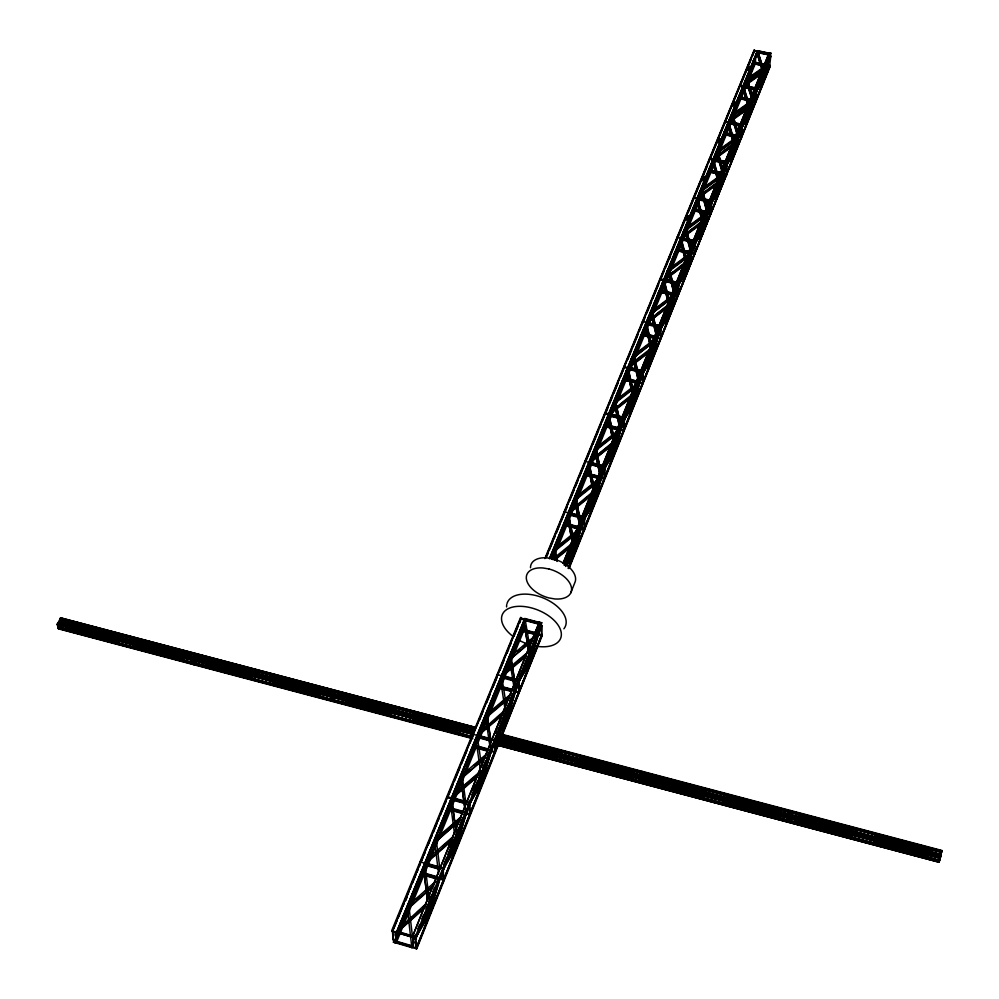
<?xml version="1.0" encoding="UTF-8"?>
<svg xmlns="http://www.w3.org/2000/svg" width="999" height="999" viewBox="0 0 999 999"><rect width="100%" height="100%" fill="white"/><g stroke="black" fill="none" stroke-linecap="round" stroke-linejoin="round"><path stroke-width="1.5" d="M394.568 939.347L393.406 942.182L394.468 942.494L394.28 940.371L393.206 940.059L392.42 931.255L521.066 618.131C520.467 616.371 521.091 622.614 519.305 623.339M521.053 628.059L523.501 628.433L451.823 803.77M521.066 619.068L537.275 623.376M523.376 622.577L523.364 628.796L520.916 628.134M523.501 631.306L507.792 669.492M482.829 728.234L523.501 628.708L523.513 622.215M521.066 617.519L392.395 930.956L396.566 932.192L524.837 618.518L540.297 622.627L534.515 636.962M541.62 626.011L541.508 635.302L539.048 634.652L539.098 630.007M539.323 622.102L412.575 936.35L539.323 622.102L541.795 622.752L540.821 622.777L535.039 637.1M500.487 737.624L541.645 634.952L541.758 625.386L540.796 625.124M500.949 738.648L542.095 634.465L499.912 738.461M555.894 555.432L555.069 550.099L576.46 532.779M564.085 513.299L564.123 511.725L583.066 516.583M566.52 523.214L566.658 517.794M566.57 525.811L558.478 545.654M566.783 517.457L566.645 523.164L564.685 522.752M568.144 513.711L581.568 517.769M568.556 514.435L568.718 512.899L592.295 494.03M596.003 768.194L566.908 762.861L528.683 749.163M576.635 502.422L576.086 498.713L595.554 483.166M569.093 753.084L503.596 740.833L569.093 753.084L631.718 774.999L569.093 752.796M583.953 529.42L581.58 528.808L581.68 526.111M582.13 516.333L584.502 516.945L583.566 516.708M584.815 462.887L584.877 461.313L603.471 465.984M584.914 472.215L587.237 472.515M584.103 528.483L584.465 530.132L584.415 519.343L582.767 518.843M584.54 519.293L584.215 528.758L568.681 567.494M598.988 476.598L586.288 473.389L586.101 475.262L597.377 478.121M587.112 472.827L587.312 467.37M587.137 475.462L567.157 524.375M587.562 466.733L587.225 472.802L584.802 472.252M590.409 460.701L613.349 441.808M599.338 464.935L596.266 449.35L595.229 451.885L599.887 474.075M584.04 530.032L604.283 479.52L601.885 478.296L602.122 472.852M604.745 414.46L604.807 412.874L623.064 417.395M602.547 465.759L604.882 466.346L603.958 466.108M618.668 427.797L606.206 424.712L605.956 425.312L605.881 426.885L618.344 429.97M604.208 478.883L604.632 469.343M604.882 468.718L604.333 478.571L600.786 477.672M607.205 417.557L606.905 424.425L604.632 423.863M607.392 418.319L607.005 424.4L606.118 424.175L592.145 458.329M609.115 413.936L608.928 415.834L621.465 418.931M624.325 367.382L620.804 376.473M623.413 419.93L624.325 420.154L623.663 430.332L621.39 429.77L621.603 425.661M624.899 380.357L625.099 378.484L637.2 381.443M625.923 377.872L626.298 370.979M625.886 380.557L614.373 408.753M626.41 370.679L626.036 377.859L623.688 377.335M624.462 417.445L623.551 417.507M623.913 429.732L624.425 420.142M549.525 558.841L627.809 367.245L641.907 370.679M640.322 372.227L627.996 369.23L628.209 367.345M653.284 342.557L634.278 357.105L653.346 341.733M639.11 381.905L642.494 383.366M642.145 332.555L644.355 332.804M639.822 330.207L642.744 322.577M642.469 383.691L640.147 383.104L640.509 378.683M644.243 333.079L644.58 327.547M644.168 335.789L626.473 379.108M644.805 326.985L644.33 333.092L642.045 332.555M642.232 373.226L642.382 370.791L643.281 370.716M604.857 478.084L642.432 384.315L643.119 373.439L641.533 373.027M646.116 323.389L658.416 326.973M643.219 373.439L642.607 383.067L604.907 477.147M646.565 322.515L646.353 324.4L658.304 327.26M661.288 328.509L660.426 339.41L642.432 384.315M647.552 321.141L667.632 305.157M668.194 301.136L652.235 313.187L670.704 298.451M660.439 280.082L660.476 279.458M660.826 292.457L661.113 289.76L647.589 322.814M658.591 333.778L658.191 338.211L660.501 338.449M661.862 289.947L662.349 283.017M661.775 292.67L644.755 334.353M662.462 282.742L661.962 289.96L659.715 289.435M664.248 279.358L664.023 281.231L677.247 284.34M687.574 256.643L669.592 270.042L668.706 272.215L673.463 291.783M677.147 238.449L677.26 236.838L680.856 238.311L680.906 237.687L694.28 240.784M676.822 247.914L678.958 248.127M677.522 238.536L677.572 237.899M677.821 250.911L678.109 248.214M638.761 782.017L639.185 777.522L641.058 778.021M678.858 248.389L679.495 242.307M639.023 779.707L639.185 777.522M677.809 295.542L675.561 294.967L676.098 289.161M639.522 782.854L639.797 782.042M639.884 778.258L639.597 781.942L639.872 781.031L939.547 860.389M639.647 782.442L639.76 781.455L939.447 860.813M681.281 237.774L681.056 239.635L692.607 242.32M639.872 781.131L939.522 860.476M640.334 776.872L640.247 777.547L634.265 775.973M677.747 285.027L677.934 282.58L679.083 282.917L685.776 274.063L693.468 247.59M640.859 772.901L640.609 776.173L642.469 776.66L642.732 775.848L642.894 772.165L639.735 781.73M678.783 282.779L664.36 279.083M640.784 778.833L640.634 782.517L642.295 777.022L645.204 778.471M677.946 294.942L678.683 285.239M640.809 781.28L640.971 779.108M641.233 777.659L641.408 776.635L807.254 820.491M641.97 771.915L641.907 772.739L790.034 811.862M641.783 775.936L788.024 814.585M641.895 774.512L642.02 771.74M642.132 771.428L640.284 777.01M642.469 776.66L642.994 772.589M693.618 198.389L693.756 196.778L697.277 198.227L697.327 197.602L710.489 200.599M695.242 208.304L695.691 202.747M696.016 200.849L695.316 208.341L693.631 207.942M694.517 253.871L692.307 253.296L692.869 247.49M697.702 197.677L697.464 199.538L710.239 202.46M661.013 337.962L694.455 254.495L695.454 243.569L693.318 243.069M704.72 199.338L702.297 190.722L703.196 187.874L720.179 175.562M721.353 172.839L710.239 170.342L710.002 172.165L721.103 174.675M711.051 169.63L711.538 164.073M710.888 172.39L686.912 231.094M711.862 162.188L711.126 169.68L709.465 169.281M708.953 207.567L708.666 212.625M708.553 212.874L709.053 207.317M713.548 159.003L698.751 196.428M714.347 157.979L732.492 144.181M710.751 213.099L711.613 203.384M722.215 167.682L717.906 151.91L734.365 140.122M725.187 122.103L727.409 122.09L725.386 121.641C725.137 119.006 724.687 124.101 725.286 121.878L741.046 126.011M727.297 128.734L725.262 134.828L736.188 137.263M726.136 135.052L711.475 170.954M727.147 124.875L726.385 132.343L724.3 131.843M726.161 174.912L724.038 174.363L724.425 170.192M728.845 121.666L728.596 123.514L740.958 126.249M724.038 174.363L724.525 169.942M729.607 120.729L747.264 107.43M735.027 123.277L732.829 116.059L733.678 113.349L749.75 101.973M732.829 146.116L732.904 145.28L713.611 159.128M718.144 139.735L740.109 85.827L754.095 89.535M740.858 98.988L726.723 133.616M741.882 87.887L741.121 96.279L739.073 95.779L741.146 95.991M741.92 88.824L741.246 95.767L739.26 95.33M754.008 89.76L743.368 87.437L743.618 85.602M741.258 136.513L741.458 138.187L739.085 136.925L739.497 132.767M741.108 137.375L742.07 127.66M751.748 94.568L747.402 79.77L763.149 68.769M754.02 51.548L754.532 50.025L545.841 557.879M754.37 51.623L754.432 50.999L757.442 51.648M755.094 64.123L741.433 97.59M701.173 194.018L755.369 61.414L756.118 54.196M628.346 366.471L757.542 50.674L769.879 53.334L769.705 54.933M755.306 90.709L756.743 90.984L755.606 101.199L753.608 100.762L754.282 94.992M755.706 89.648L755.881 88.037M755.956 90.809L756.206 88.362L757.03 88.249L743.706 85.377M766.782 64.735L769.705 66.009L726.773 173.139M768.119 61.651L767.657 65.809L768.206 61.439M564.048 565.159L770.291 53.422L771.103 53.297L769.13 52.872L563.149 563.349M770.291 53.422L770.029 55.869L770.803 56.031L769.617 66.234M569.08 568.531L770.129 65.459L568.131 568.306M743.818 807.254L713.336 801.648L683.091 790.783M715.609 791.77L648.938 779.27L715.609 791.77L779.932 814.197L715.634 791.495M787.836 815.883L789.135 811.325M788.199 816.158L786.812 821.24L787.624 816.795L789.535 817.294L788.723 821.74L789.747 817.931M788.785 813.099L788.411 815.246L788.636 814.422M787.624 822.002L788.011 820.266M787.724 821.665L788.411 817.557M787.761 821.49L787.911 820.691M788.661 816.807L788.798 816.133M790.309 810.539L788.76 816.283M856.043 828.983L789.747 816.383M789.36 815.496L790.309 815.758L790.883 812.537M804.732 815.808L864.697 834.727L932.529 849.724L864.585 835.164L791.133 811.3L789.66 816.92M790.921 812.774L790.309 815.758M797.939 818.606L802.322 819.854M640.396 772.339L497.052 734.477L497.102 733.478L941.82 850.898L940.559 855.481L939.597 855.219L939.772 854.37M939.647 856.155L873.438 833.166L939.572 856.43L940.808 850.823L939.597 855.219M939.085 862.224L494.717 744.392L495.029 743.606L494.717 744.492L939.085 862.224L940.746 854.632L789.585 814.672M888.91 846.078L863.086 841.32L822.602 826.91M865.459 831.343L797.577 818.581L865.459 831.343L931.555 854.307L865.521 831.068M853.109 834.49L871.965 839.335L938.248 861.35L939.372 856.143M941.483 852.222L790.933 812.324L856.692 833.079L872.489 837.249L930.044 849.125M864.023 837.224L930.431 858.678L861.038 836.588M856.093 835.139L788.785 821.166M798.763 814.397L801.81 814.884M786.837 820.841L787.062 820.004M788.348 817.881L788.723 816.495M789.31 818.131L789.535 817.294M788.735 821.353L789.847 817.407M781.218 809.752L778.333 808.678M779.183 818.144L713.736 797.939L648.388 783.516M938.573 860.127L939.172 858.016M938.386 860.988L939.46 856.955L940.446 857.217L939.185 861.787L494.842 744.08M940.658 856.293L940.484 856.967L932.966 854.982M728.383 159.977L732.23 155.357L738.099 135.052M741.196 129.008L734.078 153.646L732.517 157.555L731.443 157.318L735.526 144.705M726.46 162.275L727.547 162.525L733.303 155.594L740.421 130.931M743.343 122.815L747.002 118.569L752.334 100.125M756.168 91.396L748.813 116.92L747.302 120.692L746.253 120.467L749.4 111.014M741.52 124.937L742.582 125.175L748.051 118.806L755.419 93.257L754.382 93.019M757.804 86.913L761.288 83.029L766.37 65.372M756.056 88.861L757.092 89.086L762.312 83.254L770.241 56.444L763.049 81.431L761.588 85.077L760.551 84.853L764.984 70.917M691.071 251.736L684.665 273.801L679.632 280.432M727.659 125.986L725.998 131.718L728.021 125.499M685.776 274.063L684.665 273.801L687.674 264.285M729.695 119.78L730.519 116.92M678.196 285.127L684.902 276.248L686.65 271.89L694.755 243.968L693.643 243.719M742.894 88.237L740.746 95.654L743.219 87.875M696.54 238.724L701.086 232.904L706.093 215.647M698.426 237.337L701.935 230.806L704.432 222.19M694.717 241.059L695.828 241.321L702.185 233.154L712.649 199.7M694.967 243.456L701.348 235.252L710.526 205.207M712.612 198.813L716.932 193.444L722.09 175.637M725.474 164.748L726.548 164.997L718.83 191.658L717.207 195.717L716.121 195.467L720.329 182.53M710.876 200.961L711.975 201.211L718.019 193.681L728.259 160.914M625.461 414.747L631.543 406.056L637.399 386.026M641.296 373.614L642.469 373.888L633.703 403.908L631.743 408.791L630.569 408.491L634.615 396.478M678.958 246.291L681.081 239.023M681.106 239.81L679.407 245.617L678.296 245.354M682.792 234.016L684.065 229.658M609.24 413.636L624.912 417.52L632.717 406.343L641.508 376.286L644.318 369.493M644.967 367.182L649.924 360.289L655.481 341.233M651.298 356.481L653.433 349.163M696.665 201.698L694.917 207.692L697.065 201.149M698.813 195.155L700.124 190.672M628.321 367.058L643.668 370.916L651.086 360.577L659.64 331.243L662.349 324.675M663.211 322.215L667.619 316.246L673.039 297.64M677.559 287.1L669.655 314.26L667.844 318.768L666.708 318.506L671.44 303.983M712.861 161.713L710.726 169.031L712.824 162.662M660.564 325.811L661.713 326.086L668.756 316.508L679.732 281.506M566.008 563.598L571.853 554.67L579.245 529.57M582.504 519.492L583.741 519.817L574.2 552.247L572.002 557.742L570.754 557.417L575.561 543.081M565.596 566.483L573.101 554.994L583.741 519.817M626.036 375.674L627.347 371.228M629.183 365.896L626.573 374.775L625.411 374.488M630.057 362.937L631.368 358.491M587.012 511.413L592.557 503.134L598.463 483.004M603.683 470.654L594.83 500.811L592.719 506.081L591.495 505.769L595.729 493.319M592.719 506.081L584.003 519.155L593.781 503.446L602.634 473.251M642.769 332.118L643.918 332.392L645.616 326.611M643.918 332.392L645.691 327.21L644.055 331.443M647.814 319.992L649.088 315.647M606.655 462.075L612.437 453.633L618.456 433.079M622.477 420.317L623.663 420.616L614.647 451.398L612.624 456.468L611.413 456.168L615.596 443.768M661.975 287.799L663.286 283.341M606.218 464.797L613.636 453.933L622.664 423.101L625.424 416.446M665.059 278.172L662.449 287.075L661.326 286.813M665.921 275.2L667.232 270.741M498.588 734.04L506.318 721.503L516.758 686.226M517.994 683.166L507.567 718.393L505.057 724.625L498.089 735.963M568.768 513.686L566.183 522.415L569.005 513.923M570.292 509.565L571.153 506.655M522.152 672.752L528.459 662.737L534.627 641.87M527.26 665.721L532.729 649.338M520.317 678.121L529.745 663.086L539.435 630.282M519.08 681.168L528.546 666.071L530.944 660.102L540.621 627.347M588.099 467.607L586.788 472.052L589.585 463.548M590.909 459.103L592.22 454.657M607.005 422.227L609.128 414.997M445.729 861.313L454.845 846.016L462.562 820.104M459.777 830.656L453.471 849.425L454.845 849.824L457.579 842.994L468.706 805.631L467.807 807.866M444.08 866.807L456.218 846.403L467.357 808.978M472.839 794.792L480.482 782.18L488.249 756.031M479.607 784.352L485.664 765.871M470.379 801.485L481.83 782.554L492.619 746.228M470.904 800.399L469.031 804.819L480.519 785.813L493.906 743.031M498.026 732.429L504.994 721.141L513.274 693.219M506.243 718.031L508.853 709.228M721.503 799.987L726.086 800.973M642.794 773.189L707.379 793.606L722.951 797.252M451.248 802.222L452.135 799.275M453.908 793.393L454.782 790.446M454.37 793.031L455.694 788.623M477.609 736.975L475.374 744.417L476.673 741.246M478.946 732.504L480.282 728.046M477.122 739.76L478.009 736.787M479.345 732.329L480.681 727.871M421.178 924.5L427.997 912.861L435.539 887.624M432.967 897.427L429.433 909.29L430.831 909.689L442.332 871.165L440.921 874.674M417.282 933.978L429.395 913.261L440.472 876.148M501.448 679.12L502.31 676.223M503.983 671.753L505.269 667.419M395.292 935.189L396.603 930.843M397.59 932.716L395.404 939.959L398.638 930.531M399.338 926.91L400.649 922.564M399.5 927.634L401.685 920.391M425.05 865.908L426.373 861.538M427.247 858.616L428.559 854.245M425.162 866.82L426.91 860.988M427.784 858.079L430.407 849.337M713.736 797.939L718.318 798.913M642.931 772.764L715.097 795.641L775.324 808.041M705.993 795.891L721.628 799.562M638.673 781.605L638.935 780.793M639.21 780.244L640.034 777.771M639.86 778.583L640.272 777.222M789.922 812.287L641.795 773.151L642.057 772.339M641.033 771.665L639.36 777.16L640.996 772.202M631.231 778.97L566.908 759.09L503.334 745.104M581.955 762.986L574.5 761.101L638.736 781.418M497.927 734.927L561.388 755.007L576.635 758.578M566.908 759.09L574.35 760.976M498.089 734.515L568.931 756.992L627.434 768.98M559.34 757.08L574.65 760.676M497.215 740.534L495.816 744.155L497.677 738.785M493.581 739.972L494.592 740.247L495.117 738.835L940.571 856.655M494.655 740.172L940.259 858.079L941.92 850.474L497.227 733.066L495.117 738.623L940.633 856.443M496.091 738.723L497.952 733.89L496.091 739.26L561.538 750.798M638.373 780.644L495.017 742.682L494.705 743.568L939.335 861.338M541.758 625.649L498.076 734.253L497.889 738.436L496.978 738.199M494.892 743.368L497.29 737.399L640.297 775.212M497.889 738.436L498.151 734.34M474.15 727.609L472.265 732.979L474.175 728.159M474.937 728.071L475.249 727.284L60.652 617.819L60.227 618.556L474.937 728.171L60.227 618.556M475.249 727.284L472.627 734.352L57.243 624.437L60.652 617.819M472.14 736.625L471.828 737.424L471.728 734.115L472.952 733.553M570.766 592.894L574.787 582.742A23.689 13.811 22.1 0 0 553.034 558.828L547.14 557.842A23.689 13.811 22.1 0 0 530.494 567.719M464.61 734.852L401.573 715.346L339.972 701.847M498.763 741.308L416.183 948.913L499.213 741.433M413.648 942.02L411.975 946.84L416.121 948.063L443.568 879.62L443.094 870.653L442.045 870.354M444.13 878.196L497.065 746.166M584.652 527.647L604.457 478.259L602.135 477.672L601.885 478.296M643.081 381.918L660.614 338.174M661.076 337.013L726.285 174.338M500.362 738.586L542.095 634.465M568.556 568.419L770.129 65.459M416.183 948.913L424.762 927.522M425.899 924.674L428.758 917.544M429.895 914.697L432.754 907.567M433.903 904.719L436.75 897.589M437.899 894.742L440.759 887.611M441.895 884.752L443.606 880.481M445.891 874.799L448.726 867.706M449.875 864.859L452.709 857.766M453.858 854.919L497.652 745.629M501.061 737.1L542.07 635.988M568.656 568.419L583.478 531.443M695.029 253.059L769.954 67.045M416.67 949.05L499.812 741.495M413.261 942.569L413.411 947.264L412.737 938.511L413.823 938.823L415.547 934.54M417.857 928.82L419.58 924.525M421.89 918.805L423.613 914.522M425.924 908.803L427.647 904.507M428.796 901.647L431.68 894.492M432.829 891.632L434.565 887.349M436.863 881.63L438.598 877.334M443.768 864.485L446.64 857.367M447.789 854.52L450.661 847.402M451.798 844.555L454.67 837.437M455.819 834.59L458.691 827.472M459.84 824.625L462.699 817.494M463.848 814.647L465.571 810.376M467.869 804.682L469.592 800.411M471.878 794.729L473.601 790.459M474.75 787.612L477.609 780.506M478.758 777.659L481.618 770.554M482.767 767.707L485.626 760.601M486.775 757.754L489.647 750.636M490.784 747.801L492.507 743.531M498.826 727.859L500.549 723.588M502.834 717.881L504.557 713.611M505.706 710.764L508.578 703.633M509.727 700.786L512.599 693.668M513.748 690.809L516.62 683.691M517.769 680.831L520.654 673.676M521.803 670.804L527.572 656.493M528.733 653.621L531.618 646.465M532.767 643.606L535.651 636.438M536.813 633.578L540.272 624.987M565.771 561.7L568.643 554.582M569.78 551.735L582.405 520.404M582.979 518.968L589.385 503.084M591.133 498.738L593.468 492.969M594.63 490.072L597.539 482.854M598.701 479.957L603.359 468.394L602.434 468.169M603.933 466.97L622.365 421.241M624.075 416.983L641.183 374.525M641.758 373.114L651.373 349.238M653.071 345.03L659.29 329.583M659.852 328.184L671.478 299.338M672.639 296.453L677.285 284.915M677.871 283.479L682.492 271.99M683.653 269.106L693.506 244.68M694.08 243.244L704.482 217.407M705.644 214.535L710.264 203.059M712.587 197.315L715.471 190.135M716.633 187.263L725.311 165.722M725.886 164.286L740.384 128.309M741.545 125.424L744.467 118.194M745.629 115.297L769.605 55.782M413.161 941.87L411.551 947.539L411.625 945.703L395.104 940.833L395.229 942.219M717.544 186.076L719.268 181.768M758.553 84.228L760.239 80.032M416.121 948.063L415.472 939.31L414.398 938.998L541.795 622.752M564.997 565.397L771.103 53.297M422.827 919.217L425.699 912.087M426.848 909.24L429.707 902.109M442.894 869.367L444.605 865.109M450.899 849.487L452.609 845.229M454.895 839.56L456.605 835.301M477.734 782.804L480.594 775.711M481.73 772.876L484.59 765.783M501.161 724.6L507.455 708.965M517.769 683.353L519.492 679.07M528.121 657.642L530.419 651.922M567.894 558.828L569.617 554.557M570.754 551.723L573.613 544.605M589.198 505.906L591.52 500.137M592.682 497.252L594.417 492.932M603.683 469.93L605.406 465.646M608.853 457.08L610.576 452.809M611.725 449.95L614.597 442.819M631.718 400.274L633.416 396.041M646.69 363.087L652.522 348.601M660.664 328.384L661.813 325.499M664.722 318.294L666.458 313.973M667.619 311.089L670.516 303.883M678.046 285.19L679.195 282.317M682.092 275.137L684.402 269.393M685.564 266.508L686.713 263.636M697.689 236.376L699.425 232.068M700.574 229.208L703.471 222.028M710.976 203.384L712.125 200.512M715.022 193.331L719.642 181.855M726.585 164.61L727.734 161.726M730.631 154.533L734.115 145.904M744.567 119.917L748.638 109.803M755.531 92.695L757.217 88.499M758.903 84.303L763.411 73.127M411.975 946.84L413.686 942.569M414.835 939.722L416.533 935.264M422.864 919.767L425.736 912.649M426.885 909.789L429.745 902.671M430.894 899.824L432.043 896.965M437.774 882.716L439.498 878.446L442.207 879.232M442.919 869.929L444.642 865.671M449.775 852.896L458.916 830.194M476.036 787.637L484.602 766.37M501.173 725.187L508.029 708.141M517.769 683.94L520.067 678.234M525.824 663.948L531.568 649.662M567.882 559.428L574.75 542.37M589.173 506.53L594.393 493.543M606.518 463.411L603.059 471.803L601.848 471.503M608.816 457.704L614.56 443.431M628.833 407.967L633.391 396.665M646.653 363.711L652.472 349.225M664.672 318.918L670.466 304.508M682.042 275.761L686.663 264.273M696.49 239.872L693.893 246.116L692.782 245.854M698.214 235.564L703.408 222.665M714.959 193.956L719.58 182.48M729.994 156.606L734.627 145.092M742.756 124.887L740.846 129.483L739.784 129.246M744.505 120.554L748.576 110.427M755.469 93.319L757.717 87.725M758.84 84.94L763.336 73.751M684.327 270.354L686.638 264.61M694.73 244.505L696.453 240.21M698.189 235.901L703.958 221.566M710.888 204.345L713.199 198.601M714.934 194.293L719.555 182.817M726.485 165.572L728.221 161.251M729.969 156.943L734.602 145.429M741.558 128.109L743.306 123.776M744.467 120.891L748.538 110.764M755.993 92.258L757.679 88.062M758.803 85.265L763.298 74.088M401.148 928.059L395.929 940.858L394.855 940.534L395.042 942.669L412.038 947.676L414.323 941.982M415.472 939.31L496.928 736.837M498.076 733.99L541.758 625.386M566.083 564.934L770.803 56.031M495.791 739.947L496.928 737.1M566.071 565.209L770.766 56.319M442.932 871.34L443.394 880.044L440.734 879.282L441.071 878.433M469.293 805.793L469.592 814.684L467.145 813.548M494.48 743.194L494.63 752.235L492.07 751.535L492.382 750.749M517.719 682.404L518.718 682.679L518.568 692.494L516.071 691.82L516.371 691.083M581.58 528.808L581.843 528.159M739.085 136.925L741.295 136.913M753.608 100.762L755.781 100.749M428.958 910.476L426.561 916.433L427.959 916.845L430.831 909.689M505.831 719.068L503.746 724.263L505.057 724.625M650.861 357.954L646.503 366.096M563.161 563.074L769.13 52.872M412.937 938.311L415.497 939.559L494.792 742.407L494.942 751.46M413.823 938.823L413.836 936.225L397.19 931.33L397.127 933.191L397.003 931.78L525.274 618.643M449.612 847.102L451.323 842.831M467.794 802.434L451.66 798.338L451.723 799.812L466.221 803.908M472.564 790.172L474.288 785.901M495.516 733.278L497.24 729.008M499.537 723.313L501.261 719.03M503.558 713.336L505.282 709.065M514.473 686.276L516.196 681.992M518.506 676.273L520.242 671.977M564.11 563.598L769.879 53.334M413.948 937.636L392.42 931.255M395.629 941.245L400.849 928.471M401.71 926.385L423.788 872.364M424.95 869.542L428.696 860.351M429.582 858.203L450.586 806.83M551.748 559.315L568.006 519.542M569.005 517.132L571.528 510.914M572.527 508.503L663.873 285.027M664.909 282.517L680.843 243.494M681.892 240.971L714.797 160.439M716.433 156.468L755.406 61.126L753.446 60.702M402.31 925.211L423.813 872.626M424.962 869.792L428.446 861.3M430.182 857.042L450.424 807.229M452.172 803.246L455.631 794.754M457.367 790.521L481.668 731.068M552.147 558.616L567.819 520.292M568.993 517.407L571.353 511.65M572.527 508.778L663.711 285.664M664.884 282.804L699.999 196.89M396.715 941.807L423.951 874.799L422.902 874.5M425.124 872.227L430.906 858.079M431.468 856.405L450.549 809.977M452.272 805.731L475.936 747.776M478.259 742.107L500.237 688.274M500.824 686.85L507.217 671.178M552.684 559.552L557.317 548.214M587.712 474.038L606.905 426.798M607.467 425.674L613.236 411.288M662.362 291.233L685.189 235.102M450.012 798.301L447.227 797.976M626.56 367.919L624.2 367.669M662.649 279.97L660.364 279.72M742.195 86.039L740.022 86.051M756.405 51.424L754.345 51.211M392.732 932.242L393.194 939.809L395.904 940.608M396.566 932.192L524.837 618.518M549.537 558.229L757.542 50.674M550.099 558.366L757.891 50.749L757.729 52.348L768.206 54.608M398.876 928.908L425.149 864.734L439.96 868.993M427.472 859.053L451.823 797.939M453.633 795.154L477.559 735.114L493.194 739.422M479.183 732.729L502.022 676.947L506.206 678.071M503.633 673.026L525.262 620.179M550.524 558.478L568.693 514.11L577.36 516.333M569.73 511.563L589.21 463.986L600.561 466.845M589.785 462.562L609.165 415.222L621.703 418.331M610.202 412.699L627.547 370.354M628.696 367.532L646.465 324.113M664.135 280.956L648.239 319.805L660.651 289.66M664.722 279.52L681.156 239.373M682.329 236.513L696.99 200.724M714.585 157.742L728.633 123.102L733.516 139.273M730.456 118.943L742.869 88.649M744.592 84.415L757.155 53.746M496.953 689.547L498.688 685.302M503.946 672.477L521.441 629.732M550.699 558.241L563.473 527.047M570.516 509.852L585.239 473.876M591.071 459.64L605.631 424.063M610.826 411.376L624.675 377.535M627.634 370.317L642.407 334.215M643.593 331.331L645.354 327.023M663.586 282.492L677.072 249.55M682.929 235.24L692.881 210.914M694.642 206.618L696.99 200.886M699.325 195.167L709.29 170.829M711.051 166.521L712.824 162.213M715.172 156.481L725.162 132.068M725.749 130.632L727.522 126.299M730.469 119.093L739.322 97.452M740.484 94.618L742.769 89.048M745.054 83.466L754.183 61.151M497.477 689.697L499.225 685.439M505.044 671.191L522.539 628.446L523.501 628.708M551.211 558.379L566.895 520.054M568.069 517.17L586.313 472.564M606.693 422.764L607.842 419.942M610.726 412.899L625.149 377.647L625.024 380.057L637.112 383.017M625.736 376.211L626.922 373.314M628.109 370.429L643.468 332.879M661.688 288.336L662.861 285.464M664.035 282.605L677.522 249.65M678.696 246.79L679.857 243.918M683.378 235.339L694.492 208.154M695.079 206.718L697.427 200.999M699.775 195.267L710.314 169.493M710.901 168.057L713.249 162.313M715.596 156.568L740.334 96.104L740.009 98.764L750.599 101.086M740.908 94.705L743.194 89.136M745.479 83.554L754.607 61.251M468.032 757.479L475.062 745.192L470.167 752.959M560.639 531.88L565.921 523.064L561.75 529.17M639.947 338.973L643.681 332.954L639.959 337.887M707.979 173.564L710.526 169.518L707.929 172.59M737.037 100.999L740.559 96.116L737.799 99.126M751.972 65.26L754.819 61.239L752.722 63.449M394.468 942.494L395.629 939.659M404.345 918.356L406.668 912.674M407.604 910.701L411.65 946.053L413.124 942.407L409.053 907.129L410.514 903.571M411.313 901.323L413.636 895.641M414.797 892.794L416.533 888.536M418.856 882.854L420.604 878.596M429.87 855.956L431.605 851.71M433.341 847.464L434.49 844.63M440.284 830.494L445.492 817.756M447.227 813.511L448.376 810.689M462.3 813.498L449.338 809.827L449.275 808.378L462.4 811.638M457.055 789.485L460.514 781.006M466.883 765.459L472.652 751.323M477.872 738.586L479.607 734.34M481.918 728.671L483.666 724.425M488.873 711.675L494.667 697.514M495.829 694.68L498.726 687.599M511.538 691.495L499.1 688.111L499.388 685.876L513.211 689.622M506.88 667.657L508.628 663.386M510.601 658.816L509.79 660.801L513.886 686.725M512.699 653.421L521.441 632.055M551.823 557.767L553.558 553.508M558.778 540.759L564.572 526.585M567.507 519.418L565.746 523.726L578.621 527.072M568.681 516.533L570.454 512.225M572.802 506.468L574.562 502.16M578.683 492.082L585.739 474.825M589.822 464.872L591.558 460.601M592.732 457.754L594.467 453.484M597.964 444.955L605.531 426.461M635.177 386.775L615.659 401.923L614.672 404.345L619.368 425.524M617.057 398.264L624.55 379.945M635.764 352.51L637.537 348.176M638.723 345.292L642.27 336.626M644.03 332.317L645.204 329.433M646.965 325.125L648.738 320.816M654.607 306.456L657.542 299.263M658.728 296.391L661.326 289.822L657.792 294.393M661.663 289.211L663.411 284.915M664.585 282.055L666.345 277.759M671.028 266.296L677.472 250.537L676.348 250.137M678.646 247.677L680.406 243.394M681.568 240.522L683.328 236.239M688.011 224.787L693.269 211.913M695.029 207.617L696.203 204.758M703.808 186.139L709.665 171.828M710.239 170.342L721.253 173.089M710.838 168.956L712.599 164.648M719.655 147.427L724.35 135.939M735.551 108.541L739.098 99.888M740.821 95.654L742.532 91.471M743.668 88.686L745.379 84.503M747.664 78.921L746.528 81.706L751.523 96.978M748.813 76.136L753.371 64.972M511.825 656.63L511.013 658.616L511.975 664.51M634.278 357.105L635.227 354.77M652.235 313.187L653.159 310.939M687.062 227.984L686.213 230.082L690.621 246.441M392.47 931.817L391.858 930.256L520.629 617.407M544.842 558.578L754.183 49.95M545.854 557.267L754.532 50.025M393.643 928.97L397.152 920.416M398.326 917.569L401.835 909.015M403.009 906.168L404.183 903.321M405.357 900.474L408.866 891.92M410.04 889.073L411.213 886.225M412.387 883.366L415.896 874.824M417.07 871.965L418.244 869.118M419.418 866.27L420.554 862.849M421.178 862L422.927 857.741M424.088 854.907L425.262 852.072M428.171 844.979L429.92 840.721M431.093 837.874L432.255 835.039M433.429 832.204L436.925 823.688M438.086 820.853L439.26 818.019M440.422 815.172L443.931 806.668M445.092 803.82L446.266 800.986M448.588 795.316L453.259 783.978M454.42 781.143L460.252 766.97M461.413 764.135L467.245 749.962M470.154 742.869L473.051 735.202M479.495 720.167L482.992 711.65M486.501 703.134L489.997 694.605M492.919 687.512L497.002 677.572M499.937 670.441L504.045 660.451M506.98 653.321L508.741 649.038M509.915 646.178L511.088 643.331M514.023 636.188L518.131 626.198M546.99 555.993L548.164 553.146M549.325 550.312L552.834 541.795M553.995 538.961L555.169 536.113M556.331 533.279L559.84 524.762M561.001 521.915L563.923 514.822M564.51 513.399L566.87 507.642M569.83 500.437L573.975 490.359M575.162 487.475L578.121 480.269M579.308 477.397L584.64 464.435M585.814 461.563L591.67 447.327M592.844 444.48L598.701 430.232M599.875 427.385L601.048 424.538M602.222 421.69L605.169 413.936L608.666 414.797M606.306 411.738L608.041 407.505M609.203 404.682L612.687 396.228M613.848 393.406L617.906 383.529M627.747 359.603L631.768 349.812M632.916 347.015L638.099 334.415M643.294 321.778L645.067 317.47M646.84 313.149L651.573 301.648M652.759 298.776L658.666 284.403M661.026 278.659L663.973 271.491M665.147 268.619L686.937 215.647M688.111 212.787L693.993 198.476M695.167 195.604L707.529 165.547M708.716 162.687L709.665 158.129L713.124 159.553L713.186 158.928L726.123 161.838M710.476 158.391L716.97 142.595M741.196 83.679L746.927 69.743M748.076 66.958L751.51 58.591M752.659 55.807L753.795 53.022M405.794 900.411L407.255 896.827M669.592 258.604L670.479 256.431M408.966 717.307L423.776 721.528M334.777 691.845L411.675 715.434L474.3 728.246L333.991 691.246M401.573 715.346L404.67 715.871M334.952 691.445L404.308 713.486L460.764 724.987M394.18 713.398L409.14 716.895M334.315 697.439L332.729 700.961L334.79 695.716M330.806 695.017L332.942 690.321L330.869 695.579L271.603 674.25L330.856 695.429M333.254 690.809L333.291 694.929L335.065 695.391L335.027 691.271L335.065 695.391M331.031 696.715L331.531 700.361L331.868 699.487M331.631 695.391L334.041 690.097M331.131 696.915L331.656 695.616M332.592 695.491L334.715 690.796L332.655 696.041L396.715 707.567M332.38 696.378L332.405 700.499L332.38 696.378L330.594 695.903L330.632 700.024L330.731 697.015M332.305 699.013L334.528 694.392L472.377 730.831M323.601 697.514L261.626 678.321L201.661 665.222M325.711 689.447L265.16 676.248L203.784 657.255M196.641 655.369L257.779 674.737L272.365 678.159M268.868 680.244L280.831 683.578M261.626 678.321L264.76 678.858M196.84 654.969L265.16 676.248M254.408 676.41L269.056 679.844M192.707 660.277L193.282 659.015M196.328 658.716L195.816 654.932L332.417 691.008M196.066 654.57L195.679 655.319L473.464 728.696M192.882 662.687L192.495 663.436L192.22 659.303L193.968 659.752L194.231 663.898L194.181 660.888M195.841 657.729L195.467 658.478L197.203 658.94L196.928 654.807L197.203 658.94M194.256 662.462L196.191 659.452M196.154 659.228L196.716 657.966M193.569 664.71L193.956 663.96M196.403 660.951L194.655 664.385L196.99 659.815M194.78 653.846L192.545 658.978L194.293 655.544M192.57 660.077L193.381 663.773L193.769 663.011M195.879 653.621L193.344 659.352M185.652 660.988L124.7 642.095L66.321 629.382M61.476 619.655L121.578 638.736L135.876 642.07M131.781 643.968L192.782 662.874M124.7 642.095L192.582 663.274M61.688 619.28L128.621 640.596L183.429 651.673M117.632 640.222L131.993 643.581M68.456 621.503L128.821 640.209M58.167 627.859L472.727 737.662L58.192 627.959L58.591 627.122L471.54 736.475M58.529 627.809L60.44 624.462M61.201 623.438L61.851 622.315L331.531 693.593M58.829 625.074L59.441 627.347L58.454 628.92L58.866 628.184M59.316 627.26L60.589 625.024M61.289 624.687L59.528 628.596L60.802 626.361M62.275 623.264L61.788 619.118L62.275 623.264L61.426 623.039L60.489 619.517L194.905 654.907L135.664 642.457M57.243 624.437L57.892 623.314L473.114 733.141L57.805 622.976L60.964 624.325M57.23 624.787L472.627 734.24M57.954 623.538L60.939 618.893M58.729 623.064L61.276 618.593L58.879 623.626L120.717 634.677M415.06 938.935L427.959 916.845M443.431 869.03L454.845 849.824M451.186 853.271L452.709 850.711M476.873 789.235L479.17 785.439M415.896 885.339L422.952 872.602L418.144 880.506M443.956 816.57L449.6 807.454L443.381 818.631M493.606 694.692L499.425 685.639L493.181 696.478M566.982 565.434L572.002 557.742M518.131 636.763L522.739 628.621L517.632 636.425M519.755 630.881L521.466 628.284M605.182 467.37L612.624 456.468M581.98 480.269L586.525 472.689L583.054 477.659M623.913 420.005L631.743 408.791M603.021 428.896L606.331 424.275L601.997 431.393M642.707 373.314L650.137 362.924L652.022 358.229L660.564 328.946L659.415 328.671M621.878 382.48L625.362 377.734L620.891 384.89M660.789 328.384L667.844 318.768M657.517 294.056L659.29 291.77L660.414 292.033L657.754 295.479M673.601 255.232L678.321 248.264L674.487 253.084M711.138 203.272L717.207 195.717M692.045 212.475L694.717 208.192L691.97 211.513M726.748 164.51L732.517 157.555M726.635 163.112L728.558 160.789M741.807 127.085L747.302 120.692M723.089 136.301L725.798 132.18L722.901 135.477M756.355 90.946L761.588 85.077M426.536 903.271L398.776 928.733L404.57 923.576M408.042 920.491L411.513 917.407M417.307 912.249L419.63 910.189M423.101 907.104L426.585 904.02M397.215 931.642L425.087 906.867M397.277 932.379L423.976 908.64M409.115 907.866L432.942 886.787M411.65 902.572L435.439 881.543M416.233 899.3L419.63 896.303M425.287 891.295L427.56 889.285M433.216 884.277L435.489 882.279M409.053 907.129L434.028 885.039M426.673 859.702L453.571 836.175M430.232 857.392L432.567 855.344M443.094 846.141L453.608 836.937M425.249 863.186L452.185 839.61M425.299 863.948L452.222 840.371M460.564 817.207L437.687 837.125L434.902 843.918L438.636 873.825M438.873 836.875L460.589 817.969M459.24 821.315L436.338 841.27L460.352 819.555M459.315 790.209L479.408 772.901M452.01 797.864L478.109 775.361M452.048 798.626L476.998 777.11M453.371 794.53L480.569 771.103M486.788 753.795L463.648 773.638L460.989 780.144L465.034 809.34M467.145 771.428L469.455 769.442M474.088 765.484L477.559 762.499M481.031 759.527L484.49 756.555M485.514 757.766L462.35 777.647L485.502 756.992M504.108 710.863L478.896 733.054L488.061 725.262M497.24 717.482L499.525 715.546M477.572 735.451L502.834 713.998M477.584 736.226L501.698 715.759M510.776 694.105L488.474 712.949L487.212 716.82L490.709 739.934M490.834 711.738L495.529 707.767M497.877 705.794L502.572 701.822M506.093 698.85L508.441 696.865M509.54 697.165L487.2 716.046L491.158 742.245M487.212 716.82L509.552 697.939M503.259 672.714L527.697 652.297M509.09 668.656L511.413 666.708M514.897 663.786L526.535 654.07M502.01 675.761L526.485 655.294M503.184 675.586L526.485 656.093M532.542 639.884L511.013 658.616L532.542 640.671M533.728 636.95L512.225 654.845L511.013 657.829L515.109 682.916M517.007 651.66L519.393 649.675M522.976 646.69L526.56 643.706M528.946 641.72L532.529 638.736M553.184 558.728L571.328 543.993M564.048 550.699L566.47 548.738M554.12 559.827L571.428 545.766M554.445 560.364L570.192 547.564M556.181 547.352L576.361 531.043M558.541 546.241L564.472 541.446M573.963 533.766L576.336 531.843M555.057 550.899L575.249 534.552M593.356 491.383L569.792 511.026L579.208 503.496M585.089 498.788L587.437 496.903M589.797 495.029L592.145 493.144M569.88 512.774L591.083 495.791M577.16 496.078L596.603 480.569M580.781 493.981L591.708 485.264M594.143 483.329L596.578 481.381M576.061 499.525L595.529 483.978M594.018 457.842L596.428 455.944M598.838 454.046L612.1 443.581M612.325 444.343L589.348 463.274L611.076 446.116M597.302 446.828L617.419 431.006M601.997 443.931L611.463 436.476M597.452 448.426L616.42 433.504M596.228 450.174L615.184 435.252M631.38 395.08L610.202 412.35L613.723 409.602M616.071 407.779L618.418 405.956M620.766 404.133L626.635 399.563M609.228 413.998L630.394 397.527M610.364 413.911L630.344 398.351M616.658 399.488L636.138 384.39M617.832 399.363L622.702 395.592M630.007 389.922L636.088 385.202M615.621 402.734L631.468 390.434M632.854 363.087L642.519 355.669M648.875 351.623L628.259 368.244L648.813 352.46M635.277 353.946L654.27 339.423M638.798 352.048L647.102 345.691M651.847 342.058L654.22 340.247M629.283 365.035L651.023 348.351M648.726 320.242L653.433 316.683M656.967 314.011L666.383 306.88M667.894 306.518L646.615 323.426L666.658 308.254M653.209 310.115L671.603 296.228M656.83 308.154L666.633 300.761M684.715 262.7L665.184 278.072L673.701 271.716M679.782 267.17L684.64 263.549M683.828 264.885L664.273 280.282L683.766 265.722M670.479 267.869L688.436 254.508M674.013 266.034L683.578 258.903M669.53 270.866L686.301 258.366M701.236 221.753L682.167 236.588L684.54 234.84M686.912 233.079L692.856 228.709M697.602 225.212L702.359 221.716M681.355 237.874L700.386 223.851M682.492 237.837L700.324 224.688M704.52 214.385L687.137 227.16L686.213 230.082L702.372 218.194M690.796 225.25L699.475 218.856M703.683 216.446L686.276 229.246L691.096 247.103M719.38 177.56L702.372 189.897L707.217 207.13M702.297 190.722L718.081 179.271M718.343 181.406L698.551 196.578L703.483 192.994M705.943 191.209L714.572 184.927M697.777 197.802L716.283 184.328M697.702 198.639L716.208 185.165M707.979 185.19L716.47 179.033M714.747 159.103L731.618 146.978M718.706 149.962L735.139 138.187M724.949 146.266L732.529 140.834M717.831 152.747L734.29 140.946M716.758 156.256L725.187 150.212M727.597 148.476L731.206 145.891M735.888 116.271L747.19 108.267M728.908 121.803L746.503 109.328M728.82 122.64L746.415 110.165M734.839 113.299L749.675 102.81M747.764 104.72L732.904 115.222L737.749 131.106M732.829 116.059L748.925 104.67M749.275 77.934L760.164 70.33M747.327 80.594L763.061 69.605M761.625 71.866L744.342 84.728L761.538 72.702M743.668 85.739L762.112 72.84M743.593 86.576L760.801 74.538M748.151 77.947L763.885 66.97M58.841 623.488L119.206 634.402M127.697 636.251L65.759 625.049L127.772 636.55L185.364 656.955L127.772 636.55M98.089 635.913L125.774 645.754L166.783 653.196M93.781 634.652L125.837 646.041L148.626 650.174M151.661 650.724L159.253 652.11M163.811 652.934L171.403 654.308M175.412 655.344L132.83 647.627L138.986 649.013M187.575 657.554L195.18 658.94M148.102 650.674L161.788 653.159M164.823 653.708L183.067 657.017M190.672 658.403L193.706 658.953M194.193 659.015L257.218 670.729M194.256 659.303L255.682 670.454M264.385 672.339L201.348 660.901L264.423 672.639L323.551 693.506L264.423 672.639M225.911 669.03L262.375 681.93L298.589 688.523M313.686 691.271L316.708 691.82M321.228 692.644L325.786 693.756M230.344 670.866L262.412 682.217L295.617 688.261M304.67 689.909L310.701 691.008M314.91 692.095L269.593 683.84L278.696 685.776M325.474 694.018L331.518 695.117M283.229 686.613L314.947 692.382M325.512 694.305L328.534 694.854M332.63 695.903L395.192 707.292M404.071 709.228L339.91 697.552L404.083 709.515L464.797 730.856L404.083 709.515M369.842 707.579L401.973 718.905L442.482 726.298M460.489 729.595L466.496 730.681M369.867 707.866L401.998 719.193L424.5 723.301M427.497 723.85L435.002 725.212M448.501 727.684L451.498 728.234M454.408 729.083L409.353 720.866L418.381 722.789M466.421 731.28L472.427 732.379M422.889 723.613L457.417 729.919M466.433 731.568L472.44 732.654M496.091 739.123L561.525 751.086M566.908 762.587L596.028 767.919M600.624 768.755L605.219 769.605M620.541 772.402L625.137 773.251M629.732 774.088L632.792 774.65M599.075 768.755L602.135 769.317M609.802 770.716L612.862 771.278M620.491 773.014L574.475 764.585L580.606 765.996M632.754 775.261L640.421 776.673L497.677 738.923L503.546 740.983M583.666 766.558L620.466 773.301M635.801 776.111L638.873 776.673M641.258 777.234L707.904 789.447L724.337 794.068M641.246 777.522L704.844 789.173M713.361 801.373L743.868 806.98M746.915 807.542L756.056 809.215M777.409 813.136L780.456 813.698M768.418 812.125L721.103 803.421L727.172 804.819M780.631 814.36L788.261 815.771M736.325 806.505L771.428 812.961M785.164 815.484L788.211 816.046M789.734 816.508L857.604 828.983M863.148 841.046L907.192 849.162M917.831 851.123L923.9 852.247M928.458 853.084L931.493 853.646M891.945 846.64L899.537 848.039M918.193 851.835L871.003 843.418L874.05 843.98M931.88 854.357L939.485 855.756L928.458 852.871M883.166 845.654L918.131 852.097M934.852 855.181L939.41 856.031M128.621 640.596L193.594 654.195M59.328 627.534L105.844 637.312M111.838 638.573L117.845 639.835M59.116 627.921L124.912 641.708M264.972 676.648L333.179 690.971M272.178 678.546L332.992 691.383M194.518 663.336L245.579 674.113M248.589 674.75L254.595 676.011M194.318 663.723L261.825 677.921M463.811 725.636L466.845 726.285L404.308 713.486M411.675 715.434L474.138 728.658L195.654 655.219M332.667 699.924L385.327 711.076M388.336 711.713L394.355 712.986M332.492 700.324L401.748 714.947M568.931 756.992L641.071 772.277L578.596 755.831M576.485 758.99L640.921 772.702L496.928 734.789M495.841 743.119L547.365 754.083M554.944 755.694L559.49 756.668M495.691 743.531L559.477 757.055M562.512 757.704L567.07 758.666M715.097 795.641L789.148 811.388M722.826 797.689L789.035 811.825M640.734 781.493L689.397 791.882M701.56 794.48L706.118 795.454M640.596 781.917L713.873 797.502M757.804 50.961L769.792 53.546M754.47 50.662L757.479 51.299M933.066 849.774L940.621 851.385M872.489 837.249L940.534 851.835M788.91 820.728L845.641 832.891M831.131 830.169L796.628 823.238L863.923 837.674M834.128 830.818L840.097 832.105M843.094 832.741L858.041 835.951M757.642 52.572L768.119 54.833M768.481 58.017L769.517 58.242M753.358 60.927L755.369 61.414M764.947 64.348L754.52 62.088L754.27 63.886L764.685 66.146M754.432 62.3L764.859 64.56M766.683 65.697L769.667 66.346M753.071 62.812L754.083 63.037M754.357 63.674L764.772 65.934M747.776 68.369L748.813 68.581M762.012 81.206L763.049 81.431M761.288 83.029L762.312 83.254M755.793 88.262L743.256 85.527L743.194 86.164L739.847 84.778L740.047 86.463M743.518 85.827L755.694 88.486M745.067 87.313L752.672 88.973M740.459 93.581L741.495 93.806M752.447 99.376L740.159 97.178L750.761 99.5M740.259 96.953L750.848 99.276M755.756 100.35L755.594 101.935M752.647 100.312L755.694 100.974M738.761 97.74L739.797 97.964M752.622 100.649L755.656 101.311M740.197 98.314L746.241 99.638M740.097 98.539L750.686 100.862M733.216 103.796L734.265 104.033M747.764 116.683L748.813 116.92M747.002 118.569L748.051 118.806M728.933 121.441L742.469 124.4L741.645 124.5M741.208 124.413L725.324 121.541M728.746 121.903L741.121 124.65M730.157 123.352L738.398 125.175M740.746 126.848L742.195 127.135L741.196 137.138L739.135 136.688M740.559 127.323L741.62 127.56M725.724 129.57L726.773 129.795M724.487 131.381L726.498 131.831M724.387 131.618L726.41 132.055M725.599 132.78L736.538 135.215M725.511 133.004L736.438 135.439M725.411 133.242L736.35 135.677M725.461 134.365L732.279 135.889M725.361 134.603L736.288 137.025M718.144 140.472L719.205 140.709M733.016 153.409L734.078 153.646M732.23 155.357L733.303 155.594M713.648 158.766L727.397 161.826L726.56 161.938M726.023 162.075L713.448 159.253L713.311 160.851L724.475 163.374M710.039 158.941L712.1 159.415L709.839 159.428M709.939 159.191L725.973 163.436M713.498 160.377L724.675 162.887M725.661 164.273L727.135 164.573L726.46 175.624L726.248 173.951M724.662 166.746L725.749 166.983M710.476 166.808L711.538 167.058M710.339 170.092L721.453 172.602M724.1 174.101L726.186 174.575M708.653 171.266L709.715 171.503M712.974 172.315L719.917 173.876M710.102 171.928L721.203 174.438M702.534 178.446L703.621 178.696M717.757 191.421L718.83 191.658M716.932 193.444L718.019 193.681M697.801 197.427L711.788 200.599L710.926 200.699M697.602 197.939L710.389 200.849M694.143 197.59L696.241 198.064L693.943 198.089M694.043 197.839L710.339 202.21M703.346 200.337L710.451 201.96M710.714 203.159L711.538 203.346L710.938 214.398L710.701 212.725M709.315 203.409L711.413 203.883M709.015 205.594L710.114 205.844M694.667 205.382L695.754 205.632M693.356 207.33L695.441 207.804M694.53 208.741L705.818 211.338M705.719 211.588L694.43 208.991L694.193 210.839L705.481 213.424M694.33 209.241L705.619 211.838M707.454 212.625L710.651 213.349M707.417 212.962L710.614 213.686M694.405 210.339L700.049 211.626M694.305 210.589L704.17 212.849M686.363 217.794L687.462 218.057M701.935 230.806L703.034 231.056M701.086 232.904L702.185 233.154M700.249 235.002L701.348 235.252M681.393 237.512L695.604 240.796L694.73 240.896M681.181 238.037L694.18 241.046M681.268 239.123L692.806 241.795M680.781 239.285L694.155 242.395M676.947 247.377L679.07 247.864M676.735 247.889L678.945 248.414M689.635 251.473L677.934 249.313L689.422 251.985M678.046 249.063L689.522 251.736M694.592 252.909L694.455 254.495M691.296 252.784L694.542 253.534M686.638 252.385L689.51 253.059M677.921 250.649L689.397 253.321M676.623 250.624L689.298 253.584M685.539 271.628L686.65 271.89M660.164 278.396L663.823 279.895L663.86 279.27L677.472 282.467M664.135 279.62L677.359 282.742M661.588 279.72L663.798 280.232M667.182 281.381L675.986 283.454M663.748 280.869L677.347 284.066M676.435 284.715L678.596 285.227L678.146 296.253L677.884 294.58M676.41 285.002L678.583 285.514M676.298 285.277L678.471 285.789M675.948 287.625L677.085 287.887M659.827 289.173L661.975 289.685M661.163 290.334L672.839 293.094M672.727 293.369L660.938 290.871L672.627 293.631M674.525 294.43L677.834 295.204M662.512 292.27L668.343 293.644M660.938 292.195L671.153 294.605M659.615 292.158L672.502 295.217M668.518 313.986L669.655 314.26M667.619 316.246L668.756 316.508M646.69 322.24L661.363 326.049L660.489 325.849M660.027 325.736L642.407 321.516L642.707 323.214M646.453 322.789L659.914 326.011M659.64 328.109L661.188 328.496M658.478 330.969L659.64 331.243M643.706 329.82L644.855 330.095M643.531 333.441L655.419 336.288M643.418 333.716L655.307 336.576M660.539 337.824L660.426 339.41M655.194 336.85L643.306 333.991L643.206 335.577L655.082 338.436M643.431 335.015L649.375 336.451M652.335 337.163L655.307 337.874M641.595 334.977L642.744 335.252M643.319 335.302L655.194 338.149M649.924 360.289L651.086 360.577M623.975 366.321L627.772 367.869M628.084 367.632L641.783 370.966M629.607 368.981L640.559 371.64M627.722 368.843L640.434 371.94M640.334 375.999L641.508 376.286M623.813 377.035L626.048 377.585M625.224 378.196L637.325 381.143M624.987 378.771L637.087 381.73M631.181 381.243L635.714 382.355M623.663 380.007L635.476 382.929M632.517 403.621L633.703 403.908M631.543 406.056L632.717 406.343M608.99 414.248L622.939 417.694M609.04 415.534L621.59 418.631M621.465 422.814L622.664 423.101M606.405 420.904L607.592 421.203M606.081 425.012L618.543 428.109M623.826 429.42L623.738 430.981M605.956 425.312L618.418 428.409M620.304 429.17L622.627 429.745M607.392 426.923L617.082 429.333M613.448 451.098L614.647 451.398M612.437 453.633L613.636 453.933M589.398 462.1L603.596 465.671M603.346 466.296L589.135 462.724L589.073 464.31L603.271 467.882M590.759 464.036L596.428 465.459M603.858 468.519L604.77 468.756M602.422 468.444L604.757 469.031M602.884 468.906L604.108 469.218M586.625 469.18L587.837 469.48M586.413 473.076L599.113 476.286M604.358 477.959L604.283 479.52M586.163 473.701L598.863 476.91M587.774 475L593.406 476.423M586.238 474.95L597.514 477.797M593.618 500.499L594.83 500.811M592.557 503.134L593.781 503.446M583.853 516.146L585.089 516.458M568.731 512.549L583.191 516.246M582.929 516.908L568.456 513.199L568.419 514.772L581.43 518.106M581.418 522.19L582.654 522.514M565.821 523.426L578.758 526.748M578.496 527.397L565.559 524.075L565.521 525.624L578.446 528.946M580.469 528.159L582.879 528.783M565.659 525.299L569.967 526.411M572.839 527.147L578.583 528.621M563.586 525.437L564.822 525.749M572.964 551.923L574.2 552.247M571.853 554.67L573.101 554.994M60.677 617.919L475.249 727.372M475.062 727.859L60.427 618.369L60.652 619.23L194.305 654.532M497.04 733.641L941.782 851.086M941.707 851.423L496.928 733.953M497.052 734.19L553.059 748.838M563.611 751.623L575.686 754.807M587.749 758.004L640.546 771.94M641.92 772.452L642.856 772.702M643.556 772.739L649.537 774.312M652.534 775.112L695.916 786.563M733.303 796.44L736.3 797.227M739.297 798.014L847.152 826.498M858.865 829.607L878.645 834.814M883.141 836.013L941.632 851.598L791.058 811.887M117.807 634.14L60.739 619.08L60.514 618.219L475.124 727.684L475.087 728.683M120.804 634.939L132.817 638.111M135.827 638.91L194.393 654.37M195.891 654.77L332.492 690.846M497.115 734.315L560.489 751.048M563.511 751.847L575.574 755.032M641.957 772.564L700.311 787.974M703.308 788.76L790.084 811.688M333.928 691.408L473.588 728.296M791.533 812.249L941.558 851.885M641.795 773.051L789.947 812.187M60.514 619.617L194.181 654.932M640.284 772.751L496.94 734.889L497.24 734.103M791.433 812.674L941.458 852.309M331.568 693.244L61.863 621.965L331.506 693.381M334.565 694.043L473.926 730.868M497.34 737.05L640.359 774.849M788.161 813.91L641.87 775.249L788.111 814.06M789.66 814.31L940.808 854.42L789.622 814.46M334.503 694.168L472.365 730.619M497.29 737.187L640.322 774.999M641.808 775.611L788.086 814.272M331.631 693.793L61.876 622.427L61.076 623.339L455.407 727.672M334.54 694.505L472.377 730.943M497.29 737.524L640.322 775.386M789.572 814.784L940.721 854.732M61.938 622.652L81.419 627.797M97.89 632.155L103.884 633.741M114.373 636.513L118.869 637.699M121.866 638.498L133.854 641.658M154.833 647.202L157.817 648.001M160.814 648.788L175.799 652.759M178.796 653.546L190.784 656.718M217.745 663.836L196.778 658.304L196.741 657.604M229.72 667.007L238.711 669.38M250.687 672.552L262.675 675.724M265.672 676.51L274.65 678.883M286.638 682.055L295.617 684.427M307.605 687.599L331.568 693.93M334.565 694.717L349.538 698.688M352.535 699.475L357.03 700.661M369.018 703.833L379.508 706.605M386.988 708.578L391.483 709.777M394.48 710.564L413.961 715.709M430.432 720.067L436.426 721.653M446.915 724.425L470.879 730.756M473.389 732.217L61.301 623.776M639.909 776.235L496.815 738.611M810.239 821.278L940.521 855.731L926.997 852.372M458.341 728.396L473.389 732.429M496.765 738.548L639.897 776.448M640.434 776.535L807.204 820.641M810.201 821.428L924.013 851.523M61.239 623.551L334.003 695.679M342.095 697.789L334.802 695.866L340.634 697.914M344.493 698.463L455.407 727.784M461.401 729.37L473.401 732.542M641.383 776.96L654.969 780.556M657.979 781.343L802.697 819.617M810.189 821.603L923.963 851.685M57.855 623.189L473.114 733.029M495.129 738.948L940.546 856.767M63.973 625.124L92.545 632.692M95.554 633.478L107.592 636.663M110.602 637.462L185.814 657.354M188.823 658.154L191.833 658.953M197.852 660.539L200.861 661.338M203.871 662.137L247.477 673.663M250.487 674.462L262.525 677.647M265.522 678.446L340.721 698.338M343.731 699.125L349.75 700.724M352.759 701.523L402.41 714.647M405.419 715.446L417.457 718.631M420.467 719.43L465.596 731.368M468.606 732.155L471.615 732.954M496.628 739.56L499.612 740.346M507.092 742.332L523.551 746.69M526.548 747.477L610.327 769.642M613.324 770.429L625.287 773.601M628.284 774.387L631.268 775.174M641.745 777.946L644.742 778.745M649.238 779.932L712.212 796.59M715.209 797.377L775.174 813.236M778.171 814.035L799.188 819.592M802.185 820.391L851.797 833.516M854.807 834.302L866.832 837.487M869.829 838.286L929.957 854.182M494.967 739.372L495.879 739.61L495.616 743.718L495.891 740.721M940.346 857.766L494.642 739.834L494.78 751.847M940.309 857.916L492.032 739.535M471.416 736.875L58.454 627.509L58.679 628.371L471.441 737.712M494.892 743.094L638.261 781.056M494.83 743.256L939.41 861.001M494.705 743.468L939.36 861.238M540.159 622.989L525.124 618.993L525.124 620.541L538.636 624.125M521.066 618.131L524.825 619.13M539.772 625.524L541.058 625.861L539.885 628.796L538.586 628.446M522.539 629.258L535.963 632.829M535.826 633.191L522.39 629.607L522.39 631.131L534.315 634.315M537.887 633.953L541.645 634.952M537.887 634.265L540.384 634.939M522.539 630.769L532.979 633.553M494.905 743.918L939.222 861.613M471.378 737.874L58.591 628.533L58.354 627.672L471.89 737.237L407.592 716.795M58.429 628.821L472.764 738.686M529.657 659.752L530.944 660.102M528.459 662.737L529.745 663.086M502.01 675.424L517.332 679.57M517.719 680.082L518.706 680.356L516.196 679.67M515.796 681.081L501.423 676.598M515.646 681.455L501.723 677.684L501.71 676.161L517.182 679.944L497.115 674.512L497.14 676.036M497.702 684.765L500.199 685.439M497.552 685.139L500.212 685.714M499.225 686.238L513.061 689.997M518.718 691.533L518.718 693.031M499.075 686.613L512.912 690.371M514.897 691.083L518.718 692.132M504.932 688.873L510.452 690.371M499.25 687.737L511.688 691.121M504.994 721.141L506.318 721.503M472.564 734.165L493.044 739.822M477.247 735.888L491.458 739.809M481.855 737.786L486.126 738.96M473.064 735.788L472.627 734.015M476.985 736.875L490.222 740.534M491.483 741.308L477.285 737.387L477.397 735.501M493.618 742.257L494.63 742.532M474.862 744.967L475.874 745.254L475.736 740.446M473.164 744.667L475.711 745.379L475.536 739.322M475.049 745.366L489.16 749.275M474.887 745.754L488.998 749.662M494.78 751.26L494.792 752.746M487.437 749.662L474.725 746.141L474.775 747.627L487.462 751.136M490.884 750.761L493.481 751.485M482.142 748.8L486.363 749.974M474.925 747.24L477.747 748.014M480.569 748.8L487.624 750.749M472.427 748.014L473.763 748.376M481.793 778.92L483.129 779.295M480.482 782.18L481.83 782.554M466.508 801.61L451.998 797.527L452.06 799M466.346 802.022L446.89 796.54L446.965 798.014M453.346 799.812L466.396 803.496M468.419 804.844L469.455 805.132L469.755 814.285L467.095 813.536M449.4 807.204L450.437 807.492M447.652 806.905L450.249 807.642L450.049 803.171M449.612 807.567L464.011 811.638M469.742 813.71L470.254 815.296M449.275 808.378L463.686 812.449M450.949 809.827L462.462 813.086M454.845 846.016L456.218 846.403M441.533 867.557L425.224 862.861L425.324 864.31M441.92 868.143L442.982 868.443L440.297 867.681M429.757 865.584L434.203 866.87M439.785 869.417L424.975 865.159L424.875 863.71L441.358 867.981L420.017 861.837L420.117 863.286M420.966 872.027L423.626 872.789L423.426 869.879M422.989 872.651L437.687 876.897M422.814 873.076L437.525 877.322M443.531 879.058L444.08 880.619M437.35 877.746L422.639 873.501L422.739 874.924L435.964 878.745M431.893 876.623L436.301 877.896M427.31 875.773L436.126 878.321M427.997 912.861L429.395 913.261M412.562 936.1L415.297 936.912L414.235 936.85L414.398 938.998M396.516 931.63L413.661 936.675M397.302 932.741L412.562 937.224M395.479 935.901L396.89 936.313M393.369 939.36L396.079 940.159L395.329 931.617L395.929 940.858M394.917 941.283L411.925 946.29M396.603 942.631L411.725 947.089M416.146 948.363L412.038 947.676M871.965 839.335L876.398 840.733M879.357 841.67L938.523 860.339M652.06 775.261L715.222 795.216M735.002 803.783L787 820.216M721.29 799.849L786.887 820.654M510.002 737.899L569.08 756.58M587.787 764.834L638.873 780.993L495.017 742.682M577.272 761.9L629.77 778.508M346.69 694.78L404.483 713.074M426.698 722.464L472.052 736.825L58.616 627.222L57.667 623.701L58.516 623.925L59.016 628.084M285.252 684.977L330.894 699.45M267.707 679.795L330.706 699.849M805.219 820.853L813.91 823.888M815.309 824.662L822.552 827.184M826.897 828.708L863.086 841.32M790.172 816.27L797.402 818.793M811.862 823.825L855.181 839.222L849.4 837.212M804.582 821.578L843.618 835.189M787.824 815.996L723.388 793.531L787.774 816.27M657.142 781.705L662.899 783.716M671.553 786.75L680.207 789.772M664.323 784.502L671.528 787.025M678.733 789.547L713.336 801.648M642.282 777.16L649.65 779.744M664.385 784.889L705.606 799.6L696.765 796.515M654.045 781.568L692.344 794.967M576.673 754.794L639.397 776.747M578.121 755.594L639.372 777.022M534.552 751.51L566.908 762.861M513.823 744.592L559.34 760.863L556.406 759.827M497.677 739.198L502.085 740.746M513.823 744.879L546.128 756.218M472.252 732.554L411.451 711.176L472.265 732.841M343.556 698.301L353.771 701.91M362.537 704.994L366.92 706.543M343.581 698.588L349.425 700.649M355.269 702.709L362.562 705.282M343.556 698.95L349.388 701.011M353.771 702.547L394.63 717.245L387.337 714.672M347.964 700.774L365.459 706.955M368.381 707.979L382.967 713.124M208.416 662.824L217.17 665.921M218.669 666.733L223.052 668.281M196.915 659.39L204.196 661.975M214.385 665.584L255.207 680.307L247.927 677.734M211.526 664.847L245.017 676.698M192.457 658.553L134.84 638.411M136.276 638.923L192.507 658.841M77.685 628.658L69.018 625.849M83.516 630.731L87.887 632.292M90.797 633.316L95.167 634.877M71.928 626.885L77.76 628.958M83.591 631.018L87.962 632.579M61.963 623.713L64.873 624.737M79.421 629.919L118.781 644.18L72.228 627.622M763.586 69.193L757.766 51.324L762.599 67.283M747.402 79.77L752.722 96.528M747.015 83.816L751.885 99.213M743.481 86.189L748.838 103.234M743.855 88.449L748.75 104.071M748.526 106.543L742.732 88.049L747.989 105.956M735.913 126.161L737.674 131.943M732.142 117.108L736.975 133.017M732.492 119.38L736.9 133.854M728.708 122.265L734.49 141.371M733.691 143.319L727.921 124.188L733.166 142.682M717.906 151.91L722.727 168.344M717.107 153.858L721.927 170.33M717.469 156.194L721.852 171.154M713.411 159.615L718.743 177.972M713.336 160.452L718.668 178.809M717.931 179.995L712.599 161.601L717.856 180.831M705.931 203.646L706.743 206.518M706.793 210.614L701.548 191.92L706.318 210.015M697.577 198.302L702.859 217.32M697.914 200.599L702.384 216.683M702.422 220.879L696.728 200.362L701.947 220.242M685.426 231.343L690.634 250.712M686.163 235.152L690.172 250.05M57.155 624.1L58.192 627.959M681.143 238.399L686.8 259.628M681.081 239.236L685.601 256.219M685.926 261.8L680.269 240.534L685.863 262.637M669.592 270.042L674.425 288.748M669.904 272.302L672.127 280.944M672.876 283.816L673.613 286.701M668.706 272.215L673.9 292.395M664.11 279.982L669.717 301.998M664.06 280.819L668.905 299.9M668.806 304.258L663.211 282.205L668.368 303.621M652.285 312.362L657.067 331.768M653.334 317.657L655.169 325.125M655.906 328.109L656.643 331.094M651.373 314.61L653.571 323.589M654.308 326.573L656.143 334.053M652.409 319.93L656.081 334.877M646.428 323.152L651.972 346.004M646.378 323.988L651.223 343.981M650.686 346.915L645.491 325.462L650.973 349.188M634.328 356.281L639.085 376.623M635.976 364.373L637.337 370.179M638.024 373.089L638.698 375.999M633.366 358.629L635.751 368.818M636.425 371.728L637.787 377.547M633.316 359.453L637.737 378.371M628.071 367.994L633.541 391.72M628.021 368.831L632.804 389.585M632.217 392.682L627.085 370.392L632.167 393.506M615.659 401.923L618.681 415.497M619.355 418.519L620.354 423.039M615.958 404.245L619.642 420.841M614.635 405.169L618.98 424.825M608.978 414.597L614.048 437.812M608.94 415.434L613.698 437.187M613.024 440.347L607.966 417.082L612.986 441.171M596.266 449.35L600.923 471.503M595.192 452.697L595.816 455.656M596.44 458.616L599.85 474.887M589.123 463.086L594.105 487.237M589.098 463.911L593.768 486.538M593.044 489.872L588.061 465.671L593.006 490.684M576.086 498.713L580.694 521.915M577.21 505.319L580.082 519.83M574.999 501.336L577.597 514.423M578.171 517.332L579.607 524.6M574.987 502.147L579.582 525.412M568.456 513.548L573.351 538.786M568.431 514.373L572.752 536.625M572.252 541.533L567.345 516.246L572.227 542.345M193.619 663.311L193.706 664.323M555.069 550.099L557.042 560.664M556.455 558.453L557.03 561.463M553.946 552.834L555.069 558.891M553.933 553.646L555.057 559.69M525.124 619.343L530.069 648.339M528.871 651.323L523.926 622.265L528.596 650.586M512.462 667.469L514.86 682.217M501.71 676.51L506.268 705.257M505.019 709.165L500.462 679.557L500.474 680.356M485.926 719.155L489.922 746.403M477.247 736.226L481.668 766.333M480.369 770.366L475.949 739.422L476.024 744.605M462.325 776.885L465.759 802.172M461.026 780.906L464.847 808.566M451.673 798.676L456.118 831.742M451.71 799.437L455.544 827.996M454.57 834.415L450.312 802.01L450.337 802.784M436.301 840.509L439.997 869.605M424.9 864.035L429.133 898.663M427.51 900.736L423.464 867.544L427.372 899.974M331.693 695.254L331.693 695.941M331.993 700.524L331.631 701.198M331.743 699.887L331.768 700.898M333.791 691.808L334.178 695.154M333.966 695.354L333.966 696.041M393.406 942.182L396.116 942.981M415.671 939.122L416.308 947.626M440.497 874.924L440.734 879.282M443.281 870.479L443.731 879.195M466.758 802.135L469.38 802.884M466.883 810.988L466.983 813.948M469.63 804.982L469.917 813.873M492.182 748.126L492.232 751.136M491.995 747.002L492.07 751.535M495.179 738.486L495.129 739.16M499.999 681.206L500.049 685.814M501.86 675.786L501.873 677.31M516.058 687.225L516.071 691.82M518.868 682.579L518.868 691.758M506.593 606.917A31.344 17.782 22.1 0 1 506.78 604.52M507.067 603.384A31.344 17.782 22.1 0 1 544.855 598.651A31.344 17.782 22.1 0 1 563.873 628.796M512.025 635.614A31.481 17.72 22.1 0 1 513.711 606.855A31.481 17.72 22.1 0 1 558.953 626.473A31.481 17.72 22.1 0 1 536.625 646.278M530.981 645.079A31.481 17.72 22.1 0 1 518.506 639.947M757.03 53.122L762.761 71.853L757.03 53.122M940.196 858.278L494.605 740.521L940.196 858.278M688.323 215.959L686.6 220.142L685.501 219.892L687.225 215.709L688.323 215.959M704.445 176.673L702.784 180.719L701.698 180.469L703.358 176.436L704.445 176.673M720.004 138.761L718.406 142.657L717.344 142.42L718.943 138.524L720.004 138.761M735.039 102.148L733.491 105.919L732.442 105.682L733.99 101.923L735.039 102.148M749.562 66.771L748.064 70.405L747.027 70.18L748.526 66.546L749.562 66.771M196.516 654.308L194.281 659.44L196.516 654.308M548.888 568.968L542.981 567.969A23.789 13.774 22.1 0 0 526.498 579.632A23.789 13.774 22.1 0 0 548.913 597.926L554.732 598.938A23.789 13.774 22.1 0 0 571.391 587.312A23.789 13.774 22.1 0 0 548.888 568.968"/></g></svg>
